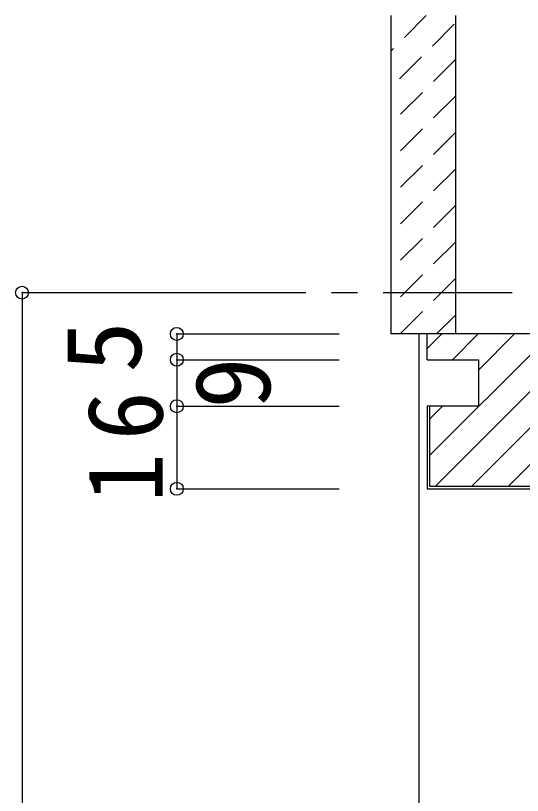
# Model space of a CAD drawing. Units: millimetres at full size, sheet at 1:5. Extents: x -973 to 977, y -718 to 696.
# Drawn here: x 90.2 to 188.5, y -118.5 to 32.5 of the extents above; entities that cross this region are included whole.
import ezdxf
from ezdxf.enums import TextEntityAlignment as Align

# ---------------------------------------------------------------- set-up
doc = ezdxf.new("R2010")
doc.units = ezdxf.units.MM
doc.header["$LTSCALE"] = 5
doc.header["$PDMODE"] = 32
doc.header["$PDSIZE"] = 2.5
doc.linetypes.add('CHAIN1', pattern=[8, 5, -1, 1, -1])
doc.linetypes.add('DASHED1', pattern=[1.8, 1.2, -0.6])
for name, color, linetype in [('0-1_通り芯', 4, 'CHAIN1'), ('0-3_仕上げ', 2, 'Continuous'), ('0-4_枠', 3, 'Continuous'), ('0-B_寸法', 7, 'Continuous'), ('0-C_ハッチ', 4, 'Continuous')]:
    doc.layers.add(name, color=color, linetype=linetype)
doc.styles.add('ＭＳ ゴシック', font='')
doc.styles.get('ＭＳ ゴシック').set_extended_font_data('MS Gothic')

msp = doc.modelspace()

# ---------------------------------------------------------------- linework, layer by layer
at = {"layer": '0-1_通り芯'}
msp.add_line((121.486, -21.151), (523.986, -21.151), dxfattribs=at)
at = {"layer": '0-3_仕上げ'}
for p, q in [((162.986, 32.5), (162.986, -29.151)), ((175.486, 32.5), (175.486, -29.151)), ((175.486, -29.151), (162.986, -29.151)), ((191.486, -29.151), (175.486, -29.151))]:
    msp.add_line(p, q, dxfattribs=at)
at = {"layer": '0-4_枠', "color": 4}
for p in [(168.486, -243.651), (169.986, -29.151)]:
    msp.add_line(p, (168.486, -29.151), dxfattribs=at)
at = {"layer": '0-4_枠'}
for p, q in [((317.986, -29.151), (169.986, -29.151)), ((169.986, -34.151), (169.986, -29.151)), ((169.986, -34.151), (179.986, -34.151)), ((179.986, -34.151), (179.986, -43.151)), ((170.486, -43.151), (170.486, -58.651)), ((170.486, -58.651), (191.586, -58.651)), ((169.986, -59.151), (191.586, -59.151))]:
    msp.add_line(p, q, dxfattribs=at)
msp.add_lwpolyline([(179.986, -43.151), (169.986, -43.151), (169.986, -59.151)], dxfattribs=at)
at = {"layer": '0-B_寸法', "color": 4}
for p, q in [((91.486, -21.151), (121.486, -21.151)), ((91.486, -21.151), (91.486, -526.5)), ((121.486, -29.151), (121.486, -34.151)), ((121.486, -29.151), (152.986, -29.151)), ((121.486, -34.151), (121.486, -43.151)), ((121.486, -34.151), (152.986, -34.151)), ((121.486, -43.151), (121.486, -59.151)), ((121.486, -43.151), (152.986, -43.151)), ((121.486, -59.151), (152.986, -59.151))]:
    msp.add_line(p, q, dxfattribs=at)
at = {"layer": '0-B_寸法'}
for p in [(91.486, -21.151), (121.486, -29.151), (121.486, -34.151), (121.486, -43.151), (121.486, -59.151)]:
    msp.add_point(p, dxfattribs=at)
at = {"layer": '0-C_ハッチ', "linetype": 'DASHED1'}
for p, q in [((169.849, 32.5), (162.986, 25.638)), ((175.268, 30.849), (162.986, 18.567)), ((175.486, 23.996), (162.986, 11.496)), ((175.486, 16.925), (162.986, 4.425)), ((175.486, 9.853), (162.986, -2.647)), ((175.486, 2.782), (162.986, -9.718)), ((175.486, -4.289), (162.986, -16.789)), ((175.486, -11.36), (162.986, -23.86)), ((175.486, -18.431), (164.766, -29.151)), ((175.486, -25.502), (171.837, -29.151))]:
    msp.add_line(p, q, dxfattribs=at)
at = {"layer": '0-C_ハッチ'}
for p, q in [((169.986, -31.998), (172.833, -29.151)), ((170.486, -52.712), (194.047, -29.151)), ((171.618, -58.651), (201.118, -29.151)), ((174.905, -34.151), (179.905, -29.151)), ((186.976, -29.151), (179.986, -36.141)), ((172.976, -43.151), (170.486, -45.641)), ((191.586, -45.754), (178.689, -58.651)), ((185.76, -58.651), (191.586, -52.825))]:
    msp.add_line(p, q, dxfattribs=at)

# ---------------------------------------------------------------- texts
at = {"layer": '0-B_寸法', "style": 'ＭＳ ゴシック'}
for s, p in [('5', (118.986, -36.651)), ('9', (143.986, -43.651))]:
    msp.add_text(s, height=14.66, rotation=90, dxfattribs=at).set_placement(p, align=Align.BOTTOM_LEFT)
at = {"layer": '0-B_寸法', "insert": (118.986, -61.776), "char_height": 14.66, "attachment_point": 7, "rotation": 90, "style": 'ＭＳ ゴシック'}
msp.add_mtext('\\T1.27;\\W0.95;16', dxfattribs=at)

doc.saveas('drawing.dxf')
